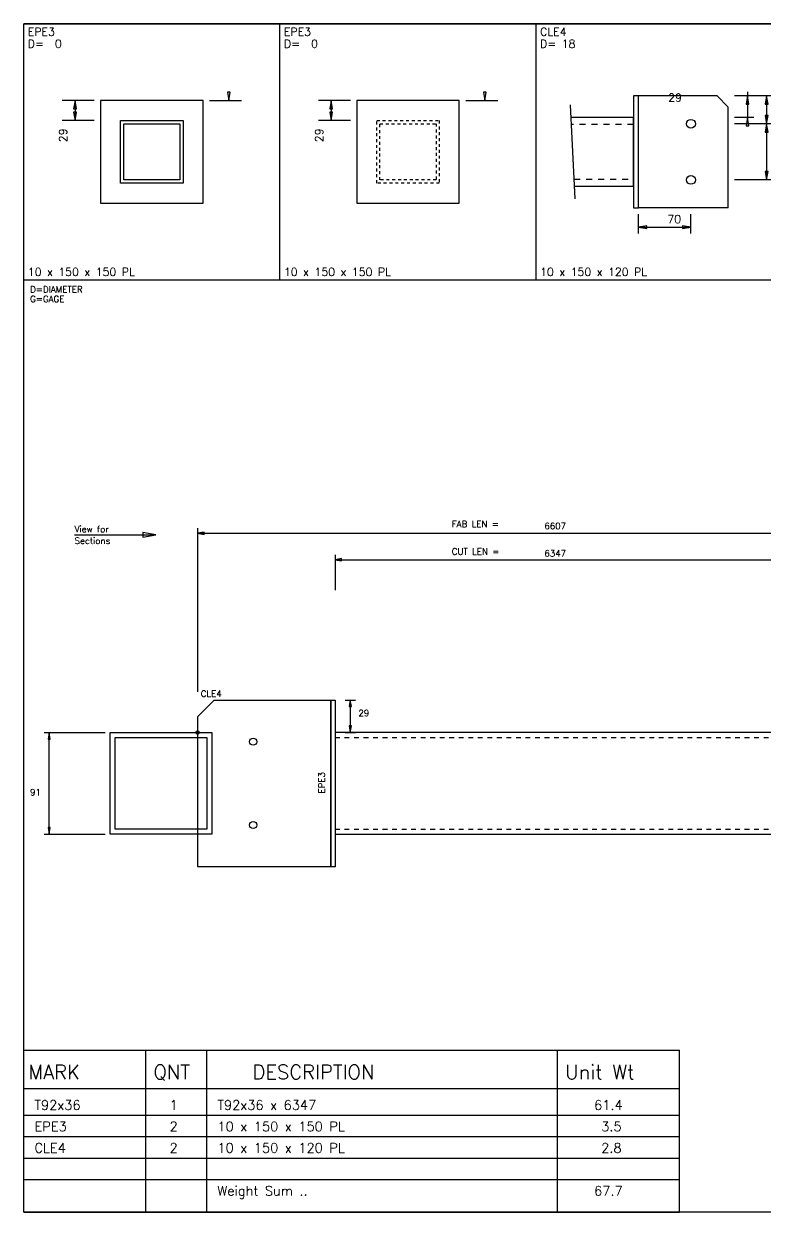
# Model space of a CAD drawing. Extents: x 0 to 420, y 0 to 297.
# Drawn here: x 0 to 185.2, y 0 to 297 of the extents above; entities that cross this region are included whole.
import ezdxf

# ---------------------------------------------------------------- set-up
doc = ezdxf.new("R2010")
doc.units = 0
doc.linetypes.add('CONTIN', pattern=[0])
doc.linetypes.add('DASHED', pattern=[2.38, 1.19, -1.19])
doc.layers.get('0').update_dxf_attribs({"linetype": 'CONTIN'})
for name, color, linetype in [('1', 7, 'CONTIN'), ('10', 7, 'CONTIN'), ('11', 7, 'CONTIN'), ('12', 2, 'CONTIN'), ('13', 2, 'CONTIN'), ('14', 7, 'CONTIN'), ('15', 6, 'CONTIN'), ('16', 7, 'CONTIN'), ('2', 7, 'CONTIN'), ('20', 7, 'CONTIN'), ('21', 7, 'CONTIN'), ('22', 7, 'CONTIN'), ('3', 1, 'CONTIN'), ('6', 4, 'CONTIN'), ('7', 3, 'DASHED')]:
    doc.layers.add(name, color=color, linetype=linetype)
doc.styles.add('SIMPLEX', font='SIMPLEX')

# ---------------------------------------------------------------- blocks, each defined once
blk = doc.blocks.new('CZEBORDR')
at = {"layer": '22'}
for p, q in [((0, 0), (0, 297)), ((0, 297), (420, 297)), ((420, 297), (420, 0)), ((420, 0), (0, 0))]:
    blk.add_line(p, q, dxfattribs=at)
blk = doc.blocks.new('LOGO')
at = {"linetype": 'CONTINUOUS'}
blk.add_line((0, 297), (-420, 297), dxfattribs=at)
at = {"layer": '14'}
for q in [(-420, 61.91), (-256.17, 0)]:
    blk.add_line((-420, 0), q, dxfattribs=at)
at = {"layer": '22'}
for p, q in [((-420, 0), (-420, 297)), ((0, 0), (-420, 0))]:
    blk.add_line(p, q, dxfattribs=at)
blk = doc.blocks.new('CZEBOLT')
at = {"layer": '21', "style": 'SIMPLEX'}
for s, p in [('D=DIAMETER', (0, 2.381)), ('G=GAGE', (0, 0))]:
    blk.add_text(s, height=1.587, dxfattribs=at).set_placement(p)
blk = doc.blocks.new('TSECTN')
at = {"layer": '10'}
for p, q in [((0, 0), (0, 25.4)), ((0, 25.4), (25.4, 25.4)), ((1.27, 1.27), (1.27, 24.13)), ((1.27, 24.13), (24.13, 24.13)), ((24.13, 24.13), (24.13, 1.27)), ((25.4, 25.4), (25.4, 0)), ((25.4, 0), (0, 0)), ((24.13, 1.27), (1.27, 1.27))]:
    blk.add_line(p, q, dxfattribs=at)
blk = doc.blocks.new('ARROW')
at = {"layer": '2'}
for p, q in [((0, 0), (-1.651, 0.275)), ((-1.651, 0.275), (-1.651, -0.275)), ((-1.651, -0.275), (0, 0))]:
    blk.add_line(p, q, dxfattribs=at)
blk = doc.blocks.new('PL1EPE')
at = {"layer": '13'}
for p, q in [((15.24, 35.56), (15.24, 15.24)), ((35.56, 35.56), (15.24, 35.56)), ((35.56, 15.24), (35.56, 35.56)), ((15.24, 15.24), (35.56, 15.24))]:
    blk.add_line(p, q, dxfattribs=at)
at = {"layer": '2'}
for p, q in [((13.97, 35.56), (7.62, 35.56)), ((10.16, 35.56), (10.16, 31.598)), ((36.83, 35.56), (43.18, 35.56)), ((13.97, 31.598), (7.62, 31.598))]:
    blk.add_line(p, q, dxfattribs=at)
at = {"layer": '20'}
for p, q in [((0, 0), (0, 50.8)), ((0, 50.8), (50.8, 50.8)), ((50.8, 0), (50.8, 50.8)), ((0, 0), (50.8, 0))]:
    blk.add_line(p, q, dxfattribs=at)
at = {"layer": '2'}
for p, rotation in [((10.16, 35.56), 90), ((40.64, 35.56), 270), ((10.16, 31.598), 270)]:
    blk.add_blockref('ARROW', p, dxfattribs=dict(at, rotation=rotation))
at = {"layer": '3', "xscale": 0.488, "yscale": 0.488, "zscale": 0.488}
blk.add_blockref('TSECTN', (19.202, 19.202), dxfattribs=at)
at = {"layer": '11', "style": 'SIMPLEX'}
blk.add_text('29', height=1.587, rotation=90, dxfattribs=at).set_placement((8.573, 27.311))
at = {"layer": '16', "style": 'SIMPLEX'}
for s, p in [('EPE3', (0.794, 48.419)), ('10 x 150 x 150 PL', (0.794, 0.794))]:
    blk.add_text(s, height=1.587, dxfattribs=at).set_placement(p)
at = {"layer": '21', "style": 'SIMPLEX'}
blk.add_text('D=  0', height=1.587, dxfattribs=at).set_placement((0.794, 46.038))
blk = doc.blocks.new('TSECTB')
at = {"layer": '7'}
for p, q in [((0, 0), (0, 25.4)), ((0, 25.4), (25.4, 25.4)), ((25.4, 25.4), (25.4, 0)), ((1.27, 1.27), (1.27, 24.13)), ((1.27, 24.13), (24.13, 24.13)), ((24.13, 24.13), (24.13, 1.27)), ((25.4, 0), (0, 0)), ((24.13, 1.27), (1.27, 1.27))]:
    blk.add_line(p, q, dxfattribs=at)
blk = doc.blocks.new('PL2EPE')
at = {"layer": '13'}
for p, q in [((15.24, 35.56), (15.24, 15.24)), ((35.56, 35.56), (15.24, 35.56)), ((35.56, 15.24), (35.56, 35.56)), ((15.24, 15.24), (35.56, 15.24))]:
    blk.add_line(p, q, dxfattribs=at)
at = {"layer": '2'}
for p, q in [((13.97, 35.56), (7.62, 35.56)), ((10.16, 35.56), (10.16, 31.598)), ((36.83, 35.56), (43.18, 35.56)), ((13.97, 31.598), (7.62, 31.598))]:
    blk.add_line(p, q, dxfattribs=at)
at = {"layer": '20'}
for p, q in [((0, 0), (0, 50.8)), ((0, 50.8), (50.8, 50.8)), ((50.8, 0), (50.8, 50.8)), ((0, 0), (50.8, 0))]:
    blk.add_line(p, q, dxfattribs=at)
at = {"layer": '2'}
for p, rotation in [((10.16, 35.56), 90), ((40.64, 35.56), 270), ((10.16, 31.598), 270)]:
    blk.add_blockref('ARROW', p, dxfattribs=dict(at, rotation=rotation))
at = {"layer": '7', "xscale": 0.488, "yscale": 0.488, "zscale": 0.488}
blk.add_blockref('TSECTB', (19.202, 19.202), dxfattribs=at)
at = {"layer": '11', "style": 'SIMPLEX'}
blk.add_text('29', height=1.587, rotation=90, dxfattribs=at).set_placement((8.573, 27.311))
at = {"layer": '16', "style": 'SIMPLEX'}
for s, p in [('EPE3', (0.794, 48.419)), ('10 x 150 x 150 PL', (0.794, 0.794))]:
    blk.add_text(s, height=1.587, dxfattribs=at).set_placement(p)
at = {"layer": '21', "style": 'SIMPLEX'}
blk.add_text('D=  0', height=1.587, dxfattribs=at).set_placement((0.794, 46.038))
blk = doc.blocks.new('RED_CRCL')
at = {"layer": '3'}
blk.add_circle((0, 0), 0.889, dxfattribs=at)
blk = doc.blocks.new('XX3')
at = {"layer": '1'}
for p, q in [((7.747, 16.081), (6.815, 34.719)), ((19.304, 32.179), (6.942, 32.179)), ((19.304, 18.621), (19.304, 32.179)), ((7.62, 18.621), (19.304, 18.621))]:
    blk.add_line(p, q, dxfattribs=at)
at = {"layer": '13'}
for p, q in [((20.32, 36.513), (19.304, 36.513)), ((19.304, 36.513), (19.304, 14.287)), ((20.32, 14.287), (20.32, 36.513)), ((20.32, 14.287), (20.32, 36.513)), ((35.877, 36.513), (20.32, 36.513)), ((35.877, 36.513), (38.1, 34.29)), ((38.1, 14.287), (38.1, 34.29)), ((19.304, 14.287), (20.32, 14.287)), ((38.1, 14.287), (20.32, 14.287))]:
    blk.add_line(p, q, dxfattribs=at)
at = {"layer": '2'}
for p, q in [((46.99, 36.513), (39.37, 36.513)), ((41.91, 37.274), (41.91, 32.179)), ((45.72, 36.513), (45.72, 19.844)), ((43.18, 32.179), (39.37, 32.179)), ((46.99, 30.956), (39.37, 30.956)), ((46.99, 19.844), (39.37, 19.844)), ((20.32, 9.207), (20.32, 13.017)), ((30.692, 9.207), (30.692, 13.017)), ((20.32, 10.477), (30.692, 10.477))]:
    blk.add_line(p, q, dxfattribs=at)
at = {"layer": '20'}
for p, q in [((0, 0), (0, 50.8)), ((0, 50.8), (50.8, 50.8)), ((50.8, 0), (50.8, 50.8)), ((0, 0), (50.8, 0))]:
    blk.add_line(p, q, dxfattribs=at)
at = {"layer": '7'}
for p, q in [((19.304, 30.823), (7.01, 30.823)), ((7.552, 19.977), (19.304, 19.977))]:
    blk.add_line(p, q, dxfattribs=at)
at = {"layer": '2'}
for p, rotation in [((41.91, 36.513), 90), ((45.72, 36.513), 90), ((41.91, 32.179), 90), ((45.72, 30.956), -90), ((45.72, 30.956), 90), ((45.72, 19.844), -90), ((20.32, 10.477), 180)]:
    blk.add_blockref('ARROW', p, dxfattribs=dict(at, rotation=rotation))
blk.add_blockref('ARROW', (30.692, 10.477), dxfattribs=at)
at = {"layer": '6'}
for p in [(30.692, 30.956), (30.692, 19.844)]:
    blk.add_blockref('RED_CRCL', p, dxfattribs=at)
at = {"layer": '11', "style": 'SIMPLEX'}
for s, p in [('29', (26.194, 35.354)), ('38', (47.308, 34.131)), ('75', (47.308, 20.637)), ('70', (26.035, 11.271))]:
    blk.add_text(s, height=1.587, dxfattribs=at).set_placement(p)
at = {"layer": '16', "style": 'SIMPLEX'}
for s, p in [('CLE4', (0.794, 48.419)), ('10 x 150 x 120 PL', (0.794, 0.794))]:
    blk.add_text(s, height=1.587, dxfattribs=at).set_placement(p)
at = {"layer": '21', "style": 'SIMPLEX'}
blk.add_text('D= 18', height=1.587, dxfattribs=at).set_placement((0.794, 46.038))
blk = doc.blocks.new('CZEPLATE')
at = {"layer": '14'}
for p, q in [((0, 40.481), (163.83, 40.481)), ((0, 0), (0, 40.481)), ((30.48, 0), (30.48, 40.481)), ((45.72, 0), (45.72, 40.481)), ((133.35, 0), (133.35, 40.481)), ((163.83, 0), (163.83, 40.481)), ((163.83, 0), (163.83, 40.481)), ((0, 30.956), (163.83, 30.956)), ((0, 24.259), (163.83, 24.259)), ((0, 18.901), (163.83, 18.901)), ((0, 13.543), (163.83, 13.543)), ((0, 8.186), (163.83, 8.186)), ((0, 0), (163.83, 0))]:
    blk.add_line(p, q, dxfattribs=at)
at = {"layer": '14', "style": 'SIMPLEX'}
for s, height, p in [('MARK', 3.572, (1.143, 33.242)), ('QNT', 3.572, (32.385, 33.242)), ('DESCRIPTION', 3.572, (57.15, 33.242)), ('Unit Wt', 3.572, (135.255, 33.242)), ('T92x36', 2.381, (2.667, 25.598)), ('  1', 2.381, (33.147, 25.598)), ('T92x36 x 6347', 2.381, (48.387, 25.598)), ('   61.4', 2.381, (137.16, 25.598)), ('EPE3', 2.381, (2.667, 20.241)), ('  2', 2.381, (33.147, 20.241)), ('10 x 150 x 150 PL', 2.381, (48.387, 20.241)), ('    3.5', 2.381, (137.16, 20.241)), ('CLE4', 2.381, (2.667, 14.883)), ('  2', 2.381, (33.147, 14.883)), ('10 x 150 x 120 PL', 2.381, (48.387, 14.883)), ('    2.8', 2.381, (137.16, 14.883)), ('Weight Sum ..', 2.381, (48.387, 4.167)), ('   67.7', 2.381, (137.16, 4.167))]:
    blk.add_text(s, height=height, dxfattribs=at).set_placement(p)
blk = doc.blocks.new('CZESECTN')
at = {"layer": '2'}
for p, q in [((7.62, 55.88), (22.86, 55.88)), ((8.89, 30.48), (8.89, 55.88)), ((7.62, 30.48), (22.86, 30.48))]:
    blk.add_line(p, q, dxfattribs=at)
at = {"layer": '1'}
blk.add_blockref('TSECTN', (24.13, 30.48), dxfattribs=at)
at = {"layer": '2'}
for p, rotation in [((8.89, 55.88), 90), ((8.89, 30.48), -90)]:
    blk.add_blockref('ARROW', p, dxfattribs=dict(at, rotation=rotation))
at = {"layer": '11', "style": 'SIMPLEX'}
blk.add_text('91', height=1.587, dxfattribs=at).set_placement((4.096, 40.164))
blk = doc.blocks.new('MAG_CRCL')
at = {"layer": '15'}
blk.add_circle((0, 0), 0.889, dxfattribs=at)
blk = doc.blocks.new('BSEPLT')
at = {"layer": '12'}
for p, q in [((-0.508, 0), (0.508, 0)), ((-0.508, -12.7), (-0.508, 0)), ((0.508, 0), (0.508, -12.7)), ((0.508, -12.7), (-0.508, -12.7))]:
    blk.add_line(p, q, dxfattribs=at)
blk = doc.blocks.new('ARROWP')
at = {"layer": '2'}
for p, q in [((0, 0), (-1.651, 0.275)), ((-1.651, 0.275), (-1.651, -0.275)), ((-1.651, -0.275), (0, 0))]:
    blk.add_line(p, q, dxfattribs=at)
blk = doc.blocks.new('CZEPIECE')
at = {"layer": '1'}
for p, q in [((367.638, 55.88), (77.761, 55.88)), ((77.761, 55.88), (77.761, 30.48)), ((367.638, 30.48), (367.638, 55.88)), ((77.761, 30.48), (367.638, 30.48))]:
    blk.add_line(p, q, dxfattribs=at)
at = {"layer": '13'}
for p, q in [((47.598, 64), (43.434, 59.836)), ((47.598, 64), (76.745, 64)), ((76.745, 64), (76.745, 22.36)), ((368.655, 64), (397.802, 64)), ((368.655, 64), (368.655, 22.36)), ((397.802, 64), (401.966, 59.836)), ((43.434, 59.836), (43.434, 22.36)), ((401.966, 59.836), (401.966, 22.36)), ((43.434, 22.36), (76.745, 22.36)), ((368.655, 22.36), (401.966, 22.36))]:
    blk.add_line(p, q, dxfattribs=at)
at = {"layer": '2'}
for p, q in [((43.434, 106.934), (43.434, 66.04)), ((401.966, 106.934), (401.966, 66.04)), ((43.434, 105.664), (401.966, 105.664)), ((77.761, 100.33), (77.761, 91.44)), ((77.761, 99.06), (367.638, 99.06)), ((367.638, 100.33), (367.638, 91.44)), ((367.638, 92.71), (367.638, 85.09)), ((367.638, 91.44), (380.339, 91.44)), ((80.301, 64), (82.841, 64)), ((81.571, 64), (81.571, 55.88)), ((365.607, 64), (363.067, 64)), ((364.337, 64), (364.336, 55.88)), ((80.301, 55.88), (82.841, 55.88)), ((365.607, 55.88), (363.067, 55.88))]:
    blk.add_line(p, q, dxfattribs=at)
at = {"layer": '21'}
blk.add_line((12.7, 105.283), (33.02, 105.283), dxfattribs=at)
at = {"layer": '7'}
for p, q in [((77.761, 54.61), (367.638, 54.61)), ((77.761, 31.75), (367.638, 31.75))]:
    blk.add_line(p, q, dxfattribs=at)
at = {"xscale": 2, "yscale": 2, "zscale": 2}
blk.add_blockref('ARROWP', (33.02, 105.283), dxfattribs=at)
at = {"rotation": 180}
blk.add_blockref('ARROW', (367.638, 91.44), dxfattribs=at)
at = {"yscale": 3.279, "zscale": 3.279}
blk.add_blockref('BSEPLT', (368.147, 64), dxfattribs=at)
blk.add_blockref('BSEPLT', (368.147, 64), dxfattribs=at)
at = {"layer": '12', "yscale": 3.279, "zscale": 3.279}
blk.add_blockref('BSEPLT', (77.253, 64), dxfattribs=at)
at = {"layer": '13'}
for p in [(57.314, 53.59), (388.086, 53.59), (57.314, 32.77), (388.086, 32.77)]:
    blk.add_blockref('RED_CRCL', p, dxfattribs=at)
at = {"layer": '15', "xscale": 0.5, "yscale": 0.5, "zscale": 0.5}
for p in [(43.434, 55.88), (401.966, 55.88)]:
    blk.add_blockref('MAG_CRCL', p, dxfattribs=at)
at = {"layer": '2'}
for p, rotation in [((43.434, 105.664), 180), ((77.761, 99.06), 180), ((81.571, 64), 90), ((364.337, 64), 90), ((81.571, 55.88), -90), ((364.336, 55.88), -90)]:
    blk.add_blockref('ARROW', p, dxfattribs=dict(at, rotation=rotation))
for p in [(401.966, 105.664), (367.638, 99.06)]:
    blk.add_blockref('ARROW', p, dxfattribs=at)
at = {"layer": '11', "style": 'SIMPLEX'}
for s, p in [('6607', (130.059, 106.701)), ('CUT LEN =', (106.934, 100.33)), ('6347', (130.059, 99.843)), ('29', (83.603, 59.94)), ('29', (359.765, 58.352))]:
    blk.add_text(s, height=1.587, dxfattribs=at).set_placement(p)
at = {"layer": '2', "style": 'SIMPLEX'}
for s, p in [('FAB LEN =', (106.934, 107.188)), ('TAPE', (368.909, 91.694))]:
    blk.add_text(s, height=1.587, dxfattribs=at).set_placement(p)
at = {"layer": '21', "style": 'SIMPLEX'}
for s, p in [('View for', (12.7, 105.918)), ('Sections', (12.7, 103.013))]:
    blk.add_text(s, height=1.587, dxfattribs=at).set_placement(p)
at = {"layer": '3', "style": 'SIMPLEX'}
for s, p in [('CLE4', (44.228, 64.793)), ('CLE4', (369.448, 64.793)), ('T92x36', (197.74, 42.386))]:
    blk.add_text(s, height=1.587, dxfattribs=at).set_placement(p)
for p in [(75.221, 40.64), (372.211, 40.64)]:
    blk.add_text('EPE3', height=1.587, rotation=90, dxfattribs=at).set_placement(p)

msp = doc.modelspace()

# ---------------------------------------------------------------- block references
at = {"xscale": 1.26, "yscale": 1.26, "zscale": 1.26}
for name, p in [('PL1EPE', (0, 233)), ('PL2EPE', (64, 233)), ('XX3', (128, 233))]:
    msp.add_blockref(name, p, dxfattribs=at)
for name, p in [('CZEPIECE', (0, 64)), ('CZESECTN', (-2.54, 64)), ('CZEPLATE', (0, 0))]:
    msp.add_blockref(name, p)
at = {"layer": '1'}
for name, p in [('CZEBORDR', (0, 0)), ('CZEBOLT', (1.587, 227.444))]:
    msp.add_blockref(name, p, dxfattribs=at)
at = {"layer": '2'}
msp.add_blockref('LOGO', (420, 0), dxfattribs=at)

doc.saveas('drawing.dxf')
